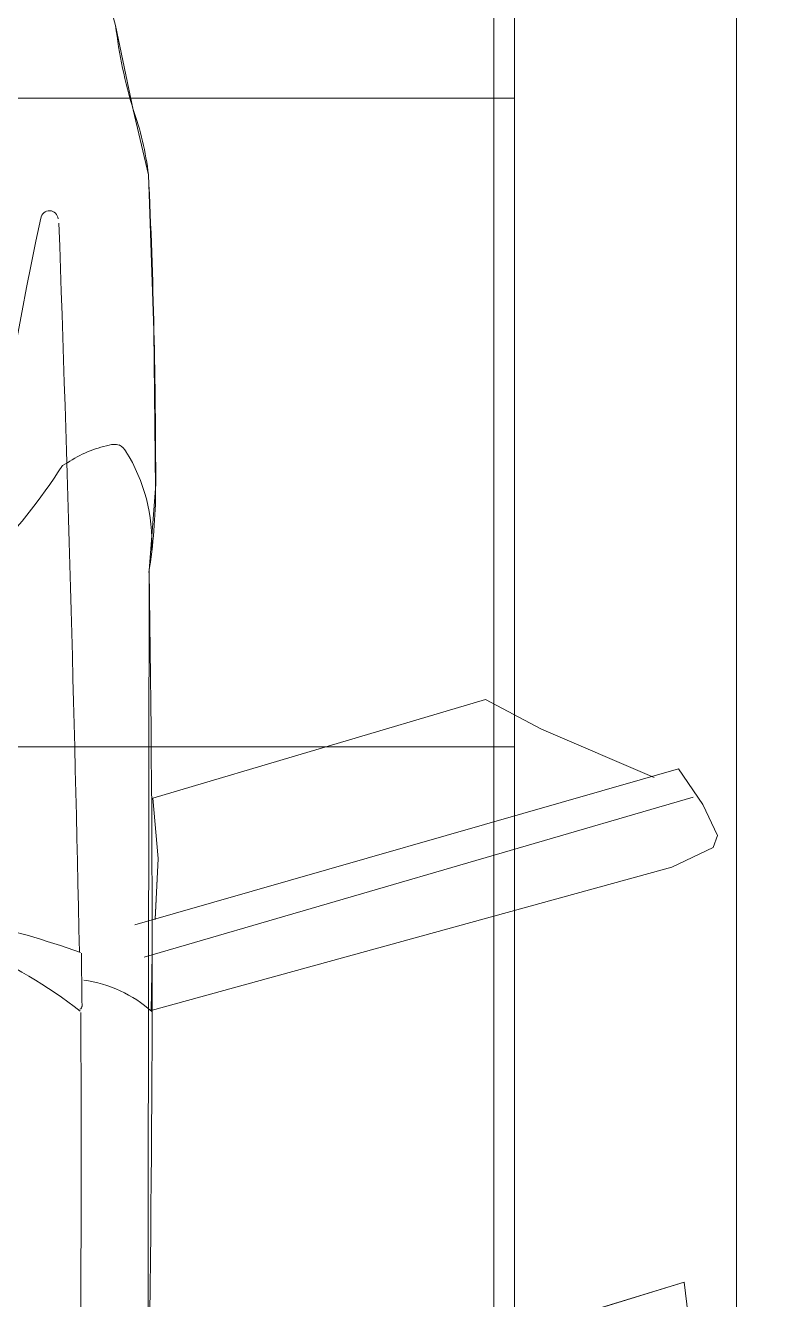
# Model space of a CAD drawing. Extents: x -1439 to 23780, y -1362 to 4476.
# Drawn here: x 4538.9 to 4675.1, y 710.6 to 946.3 of the extents above; entities that cross this region are included whole.
import ezdxf

# ---------------------------------------------------------------- set-up
doc = ezdxf.new("R2010")
doc.units = 0
doc.header["$MEASUREMENT"] = 0
doc.layers.get('0').update_dxf_attribs({"color": 9, "lineweight": 9})
for name, color, linetype, lineweight in [('Audi$0$04', 8, 'Continuous', 9), ('Audi$0$05', 8, 'Continuous', 9), ('Audi$0$06D', 8, 'Continuous', 9)]:
    doc.layers.add(name, color=color, linetype=linetype, lineweight=lineweight)

# ---------------------------------------------------------------- blocks, each defined once
blk = doc.blocks.new('Audi$0$p-audi-highlight_platform')
for p, q in [((390.3, 0), (390.3, 307.6)), ((510.3, 0), (510.3, 307.6)), ((660.6, 3.8), (0, 3.8))]:
    blk.add_line(p, q)
blk.add_lwpolyline([(0, 307.6), (660.6, 307.6), (660.6, 0), (0, 0)], close=True)
blk = doc.blocks.new('Audi$0$Group-321-1')
at = {"lineweight": 0}
blk.add_line((384784.4115, 69370.3332), (384784.4025, 69370.333), dxfattribs=at)
blk.add_lwpolyline([(384783.7337, 69368.6844), (384784.4562, 69370.087), (384784.5363, 69370.2162), (384784.6671, 69370.4777), (384784.7897, 69370.7386), (384784.8195, 69370.8587), (384784.8615, 69371.012), (384784.9078, 69371.2302), (384784.8821, 69371.3838), (384784.7923, 69371.511)], dxfattribs=at)
for centre, radius, start, end in [((384785.7608, 69370.6832), 0.9575, 159.9143, 169.4376), ((384784.272, 69370.9318), 0.5525, 339.5333, 352.6324), ((384784.589, 69370.7491), 0.0159, 335.2578, 146.6522), ((384788.9005, 69367.1922), 5.6052, 140.4918, 154.7617), ((384699.7855, 69410.5499), 93.6961, 334.028379, 334.853054), ((384773.8988, 69375.6976), 11.9668, 332.7589, 335.51885), ((384783.8462, 69371.294), 1.1104, 288.3855, 300.0631), ((384784.4389, 69370.1168), 0.2179, 74.6714, 96.8944), ((384784.4908, 69370.2948), 0.0326, 47.1018, 80.1697), ((384784.4824, 69370.2982), 0.0369, 5.3122, 33.8561), ((384784.2014, 69370.2765), 0.3186, 330.1806, 4.6832), ((384783.6393, 69370.6814), 1.0105, 323.7375, 332.5866), ((384743.6698, 69390.211), 45.4809, 331.7595, 333.7383), ((384782.8782, 69368.4484), 1.5636, 43.0666, 50.6707), ((384783.1066, 69369.0142), 0.9545, 25.1401, 39.0282), ((384786.4545, 69368.1856), 2.9727, 151.9795, 170.7706), ((384740.7557, 69390.9906), 48.3027, 333.48418, 333.60103), ((384783.8657, 69369.2721), 0.2388, 21.2655, 55.0212), ((384783.9724, 69369.4292), 0.00585, 261.7572, 333.8756), ((384745.0919, 69389.0738), 43.565, 332.06542, 333.17925), ((384916.0429, 69336.4165), 136.4506, 166.163538, 166.403525)]:
    blk.add_arc(centre, radius, start, end, dxfattribs=at)
blk = doc.blocks.new('Audi$0$Group-323-1')
for p, q in [((384784.0265, 69368.5095), (384784.2703, 69368.527)), ((384784.2703, 69368.527), (384784.4021, 69368.5228)), ((384783.663, 69368.4998), (384783.7403, 69368.5033)), ((384783.7403, 69368.5033), (384784.0265, 69368.5095)), ((384784.4021, 69368.5228), (384784.7363, 69368.4631)), ((384783.5713, 69368.4048), (384783.609, 69368.4878)), ((384783.609, 69368.4878), (384783.6313, 69368.4913)), ((384783.6313, 69368.4913), (384783.6593, 69368.4854)), ((384783.6449, 69368.4667), (384783.663, 69368.4998)), ((384783.7049, 69368.5004), (384784.6228, 69368.2891)), ((384783.5745, 69368.4113), (384783.6449, 69368.4667)), ((384783.631, 69368.4558), (384783.7074, 69368.4395)), ((384783.7219, 69368.4612), (384783.7131, 69368.4511)), ((384783.7613, 69368.4632), (384783.7219, 69368.4612)), ((384783.8035, 69368.4477), (384783.7613, 69368.4632)), ((384784.7363, 69368.4631), (384784.715, 69368.4056)), ((384783.7131, 69368.4511), (384783.7105, 69368.438)), ((384783.7105, 69368.438), (384783.7223, 69368.4231)), ((384783.8016, 69368.4089), (384783.766, 69368.4339)), ((384783.8281, 69368.4354), (384783.8035, 69368.4477)), ((384783.8271, 69368.4179), (384783.8281, 69368.4354)), ((384783.7223, 69368.4231), (384783.784, 69368.3851)), ((384783.8561, 69368.4106), (384783.8016, 69368.4089)), ((384783.8654, 69368.406), (384783.8561, 69368.4106)), ((384783.8082, 69368.3333), (384783.5708, 69368.3847)), ((384783.784, 69368.3851), (384783.7954, 69368.3578)), ((384783.9165, 69368.2343), (384783.8654, 69368.406)), ((384783.871, 69368.4001), (384784.645, 69368.2361)), ((384784.715, 69368.4056), (384784.6751, 69368.3445)), ((384783.7954, 69368.3578), (384783.8361, 69368.258)), ((384784.6751, 69368.3445), (384784.6231, 69368.2893)), ((384784.626, 69368.1499), (384783.8955, 69368.3044)), ((384784.6228, 69368.2891), (384784.5969, 69368.2948)), ((384784.6231, 69368.2893), (384784.6514, 69368.2844)), ((384784.6514, 69368.2844), (384784.6458, 69368.2359)), ((384783.8361, 69368.258), (384783.8613, 69368.2275)), ((384783.8613, 69368.2275), (384783.9062, 69368.2214)), ((384783.9062, 69368.2214), (384783.9165, 69368.2343)), ((384784.6458, 69368.2359), (384784.642, 69368.1874)), ((384784.642, 69368.1874), (384784.626, 69368.1499))]:
    blk.add_line(p, q)
blk.add_lwpolyline([(384783.6295, 69368.491), (384783.6556, 69368.4862), (384783.663, 69368.4998), (384784.0265, 69368.5095), (384784.2703, 69368.527), (384784.4021, 69368.5228), (384784.7363, 69368.4631), (384784.715, 69368.4056), (384784.6751, 69368.3445), (384784.6228, 69368.2891), (384784.6514, 69368.2844), (384784.642, 69368.1874), (384784.626, 69368.1499), (384783.8955, 69368.3044), (384783.9165, 69368.2343), (384783.9062, 69368.2214), (384783.8613, 69368.2275), (384783.8361, 69368.258), (384783.8051, 69368.334), (384783.5708, 69368.3847)], close=True)
blk = doc.blocks.new('Audi$0$Group-325-1')
for p, q in [((384784.2699, 69369.7089), (384784.2277, 69369.6053)), ((384784.901, 69369.5901), (384784.2699, 69369.7089)), ((384784.2277, 69369.6053), (384784.1715, 69369.5072)), ((384784.9688, 69369.494), (384784.901, 69369.5901)), ((384784.1334, 69369.5156), (384785.1602, 69369.3127)), ((384785.1131, 69369.3188), (384784.9688, 69369.494)), ((384784.1214, 69369.4547), (384785.1608, 69369.254)), ((384785.0663, 69369.1565), (384784.0879, 69369.3606)), ((384785.1602, 69369.3127), (384785.1706, 69369.2337)), ((384785.1706, 69369.2337), (384785.1687, 69369.1701)), ((384785.1687, 69369.1701), (384785.151, 69369.1543)), ((384785.151, 69369.1543), (384785.0663, 69369.1565))]:
    blk.add_line(p, q)
blk.add_lwpolyline([(384784.2699, 69369.7089), (384784.901, 69369.5901), (384784.9688, 69369.494), (384785.1099, 69369.3227), (384785.1602, 69369.3127), (384785.1706, 69369.2337), (384785.1687, 69369.1701), (384785.151, 69369.1543), (384785.0663, 69369.1565), (384784.0879, 69369.3606), (384784.1366, 69369.4517), (384784.166, 69369.5091), (384784.1719, 69369.508), (384784.2277, 69369.6053)], close=True)
blk = doc.blocks.new('Audi$0$p-audi_arac')
at = {"layer": 'Audi$0$06D', "lineweight": 0, "flags": 128}
blk.add_lwpolyline([(695.6, 0.8), (-4.4, 0.8), (-4.4, 400.8), (695.6, 400.8)], close=True, dxfattribs=at)
at = {"xscale": 99.99999999999999, "yscale": 99.99999999999999, "zscale": 99.99999999999999, "rotation": 117.1763778173342}
for name in ['Audi$0$Group-321-1', 'Audi$0$Group-323-1', 'Audi$0$Group-325-1']:
    blk.add_blockref(name, (23745751.03, -31061967.79), dxfattribs=at)

msp = doc.modelspace()

# ---------------------------------------------------------------- block references
at = {"layer": 'Audi$0$04', "rotation": 270}
msp.add_blockref('Audi$0$p-audi_arac', (4269.71, 1094.12), dxfattribs=at)
at = {"layer": 'Audi$0$05', "rotation": 90}
msp.add_blockref('Audi$0$p-audi-highlight_platform', (4629.38, 422.51), dxfattribs=at)

doc.saveas('drawing.dxf')
